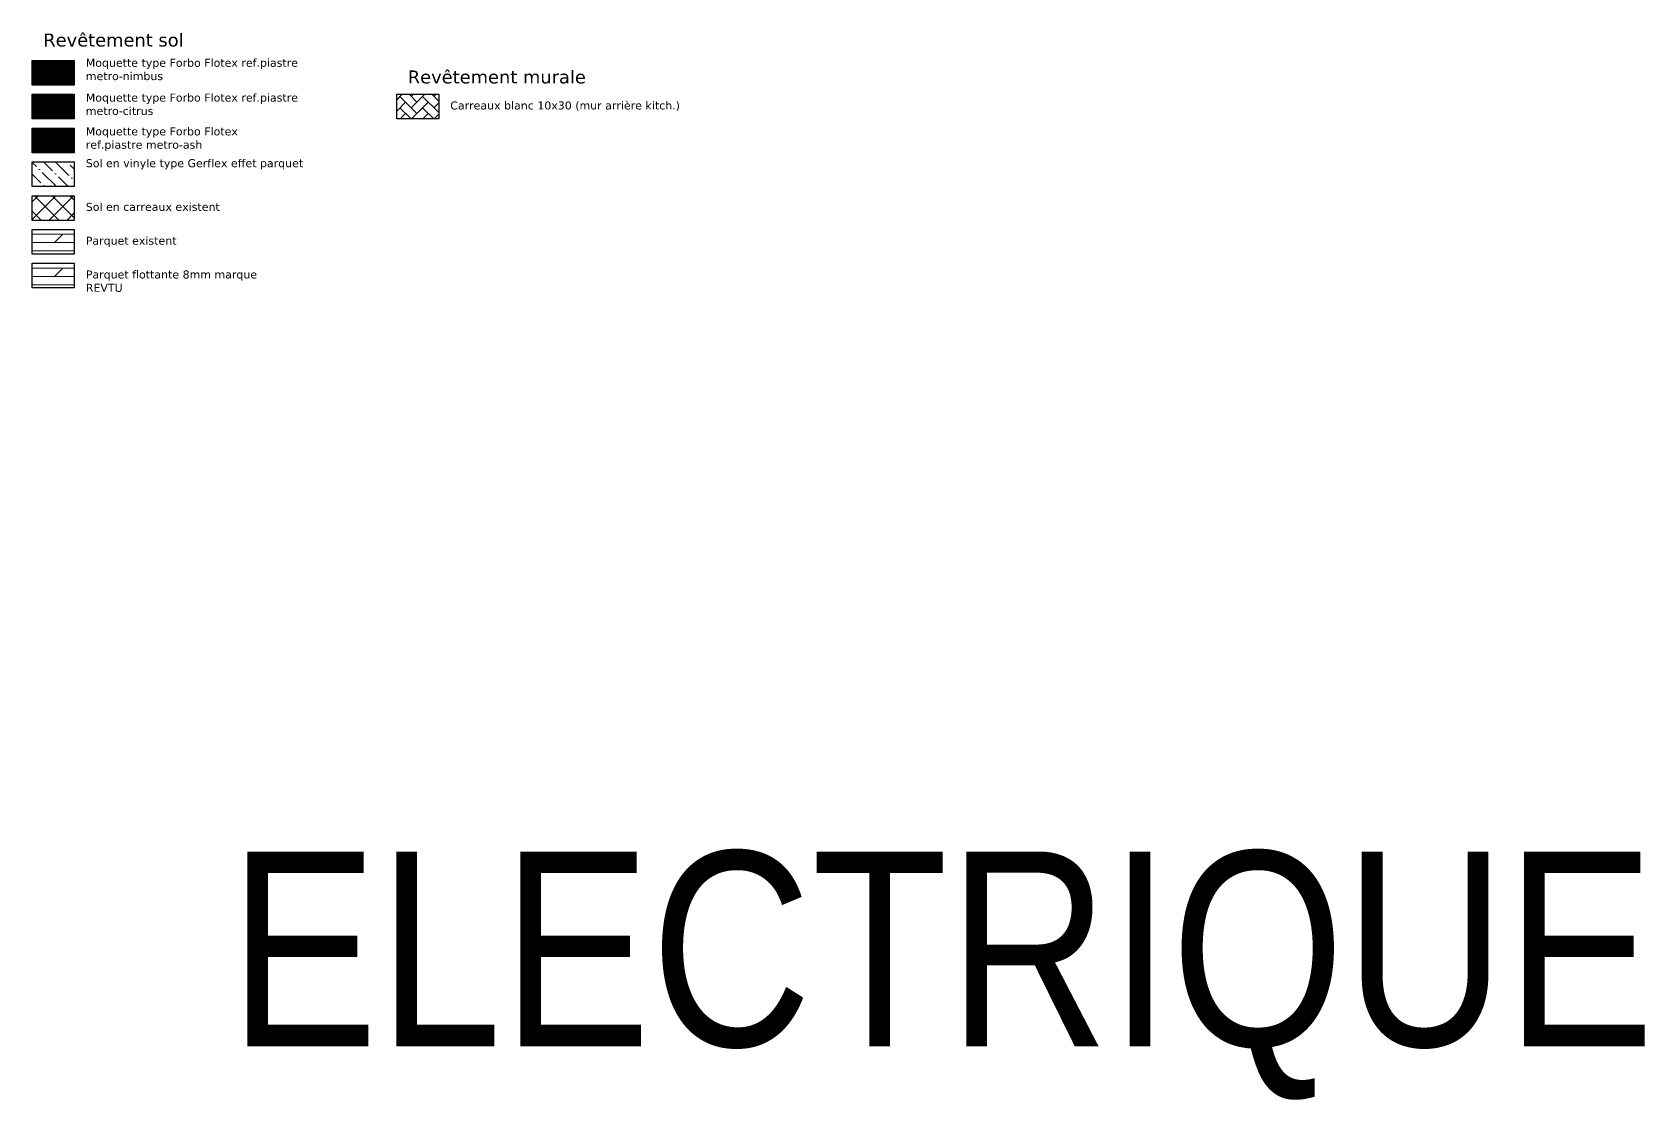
# Model space of a CAD drawing. Header units: millimetres. Extents: x 253 to 682, y -1208 to -847.
# Drawn here: x 324.73 to 348.91, y -1132.24 to -1116.23 of the extents above; entities that cross this region are included whole.
import ezdxf
from ezdxf.enums import TextEntityAlignment as Align

# ---------------------------------------------------------------- set-up
doc = ezdxf.new("R2010")
doc.units = ezdxf.units.MM
doc.header["$LTSCALE"] = 10
doc.header["$MEASUREMENT"] = 0
doc.linetypes.add('AXES', pattern=[2, 1.25, -0.25, 0.25, -0.25])
doc.layers.add('Electricite', color=224, linetype='Continuous')
doc.layers.add('HACHURE', color=252, linetype='Continuous')
doc.layers.add('hachures++', color=7, linetype='Continuous', lineweight=5, true_color=0xa8a8a8)
doc.styles.add('nouveau cartouche', font='ARIALN.TTF')
doc.styles.add('Verdana', font='verdana.ttf')
pattern_1 = [(45, (290654.832887, 332835.756721), (-0.00883883476483, 0.00883883476483), [])]

msp = doc.modelspace()

# ---------------------------------------------------------------- hatches: boundary and pattern name
at = {"layer": 'HACHURE', "ltscale": 0.02}
h = msp.add_hatch(dxfattribs=at)
h.set_pattern_fill('ANSI31', color=253, scale=0.1)
h.set_pattern_definition(pattern_1)
h.paths.add_polyline_path([(324.73, -1116.651), (325.36, -1116.651), (325.36, -1117.021), (324.73, -1117.021)])
h = msp.add_hatch(dxfattribs=at)
h.set_pattern_fill('ANSI31', color=96, scale=0.1)
h.set_pattern_definition(pattern_1)
h.paths.add_polyline_path([(324.73, -1117.158), (325.36, -1117.158), (325.36, -1117.528), (324.73, -1117.528)])
h = msp.add_hatch(dxfattribs=at)
h.set_pattern_fill('ANSI31', color=250, scale=0.1)
h.set_pattern_definition(pattern_1)
h.paths.add_polyline_path([(324.73, -1117.665), (325.36, -1117.665), (325.36, -1118.035), (324.73, -1118.035)])
at = {"layer": 'hachures++', "ltscale": 0.02}
h = msp.add_hatch(dxfattribs=at)
h.set_pattern_fill('AR-HBONE', color=256, scale=0.03)
h.set_pattern_definition([(45, (290598.31301, 332838.3677), (1e-17, 0.169705627485), [0.36, -0.12]), (135, (290598.39786, 332838.45255), (1e-17, 0.169705627485), [0.36, -0.12])])
h.paths.add_polyline_path([(330.195, -1117.158), (330.825, -1117.158), (330.825, -1117.528), (330.195, -1117.528)])
at = {"layer": 'hachures++', "ltscale": 2}
h = msp.add_hatch(dxfattribs=at)
h.set_pattern_fill('ANSI36', color=3, angle=270)
h.set_pattern_definition([(315, (290598.31301, 332837.86066), (0.243067956033, -0.066291260736), [0.3125, -0.0625, 0, -0.0625])])
h.paths.add_polyline_path([(324.73, -1118.172), (325.36, -1118.172), (325.36, -1118.542), (324.73, -1118.542)])
h = msp.add_hatch(dxfattribs=at)
h.set_pattern_fill('ANSI37', color=256, scale=1.5, angle=-90)
h.set_pattern_definition([(315, (290598.313, 332838.3677), (0.13258252147, 0.13258252147), []), (45, (290598.313, 332838.3677), (-0.13258252147, 0.13258252147), [])])
h.paths.add_polyline_path([(324.73, -1118.679), (325.36, -1118.679), (325.36, -1119.049), (324.73, -1119.049)])
at = {"layer": 'hachures++', "ltscale": 3}
h = msp.add_hatch(dxfattribs=at)
h.set_pattern_fill('DOLMIT', color=32, scale=0.5)
h.set_pattern_definition([(0, (290598.31301, 332838.3677), (3e-17, 0.125), []), (45, (290598.313, 332838.3677), (-0.24999999958, 0.24999999958), [0.1767766953, -0.3535533906])])
h.paths.add_polyline_path([(324.73, -1119.186), (325.36, -1119.186), (325.36, -1119.556), (324.73, -1119.556)])
h = msp.add_hatch(dxfattribs=at)
h.set_pattern_fill('DOLMIT', color=1, scale=0.5)
h.set_pattern_definition([(0, (290598.31301, 332837.86066), (3e-17, 0.125), []), (45, (290598.313, 332837.86066), (-0.24999999958, 0.24999999958), [0.1767766953, -0.3535533906])])
h.paths.add_polyline_path([(324.73, -1119.693), (325.36, -1119.693), (325.36, -1120.063), (324.73, -1120.063)])

# ---------------------------------------------------------------- linework, layer by layer
at = {"ltscale": 0.02}
for points in [[(324.73, -1116.651), (325.36, -1116.651), (325.36, -1117.021), (324.73, -1117.021)], [(324.73, -1117.158), (325.36, -1117.158), (325.36, -1117.528), (324.73, -1117.528)], [(330.195, -1117.158), (330.825, -1117.158), (330.825, -1117.528), (330.195, -1117.528)], [(324.73, -1117.665), (325.36, -1117.665), (325.36, -1118.035), (324.73, -1118.035)], [(324.73, -1118.172), (325.36, -1118.172), (325.36, -1118.542), (324.73, -1118.542)], [(324.73, -1118.679), (325.36, -1118.679), (325.36, -1119.049), (324.73, -1119.049)], [(324.73, -1119.186), (325.36, -1119.186), (325.36, -1119.556), (324.73, -1119.556)], [(324.73, -1119.693), (325.36, -1119.693), (325.36, -1120.063), (324.73, -1120.063)]]:
    msp.add_lwpolyline(points, close=True, dxfattribs=at)

# ---------------------------------------------------------------- texts
at = {"style": 'Verdana'}
for s, p in [('Revêtement sol', (324.895, -1116.442)), ('Revêtement murale ', (330.361, -1116.996))]:
    msp.add_text(s, height=0.195, dxfattribs=at).set_placement(p)
at = {"ltscale": 0.02, "char_height": 0.12, "attachment_point": 1, "style": 'Verdana'}
for s, width, insert in [('Moquette type Forbo Flotex ref.piastre metro-nimbus ', 3.75523, (325.533, -1116.626)), ('Moquette type Forbo Flotex ref.piastre metro-citrus', 3.41592, (325.533, -1117.148)), ('Carreaux blanc 10x30 (mur arrière kitch.)', 4.75878, (330.998, -1117.266)), ('Moquette type Forbo Flotex ref.piastre metro-ash', 3.06601, (325.533, -1117.655)), ('\\pt0.48;Sol en vinyle type Gerflex effet parquet ', 3.16144, (325.533, -1118.132)), ('\\pt0.48;Sol en carreaux existent', 4.15353, (325.533, -1118.787)), ('\\pt0.48;Parquet existent', 4.15353, (325.533, -1119.294)), ('\\pt0.48;Parquet flottante 8mm marque REVTU', 2.63127, (325.533, -1119.801))]:
    msp.add_mtext_dynamic_manual_height_columns(s, width=width, gutter_width=269.496, heights=[0], dxfattribs=dict(at, insert=insert))
at = {"layer": 'Electricite', "linetype": 'AXES', "ltscale": 0.02, "style": 'nouveau cartouche'}
msp.add_text('ELECTRIQUE', height=2.9204, dxfattribs=at).set_placement((338.368, -1131.435), align=Align.CENTER)

doc.saveas('drawing.dxf')
